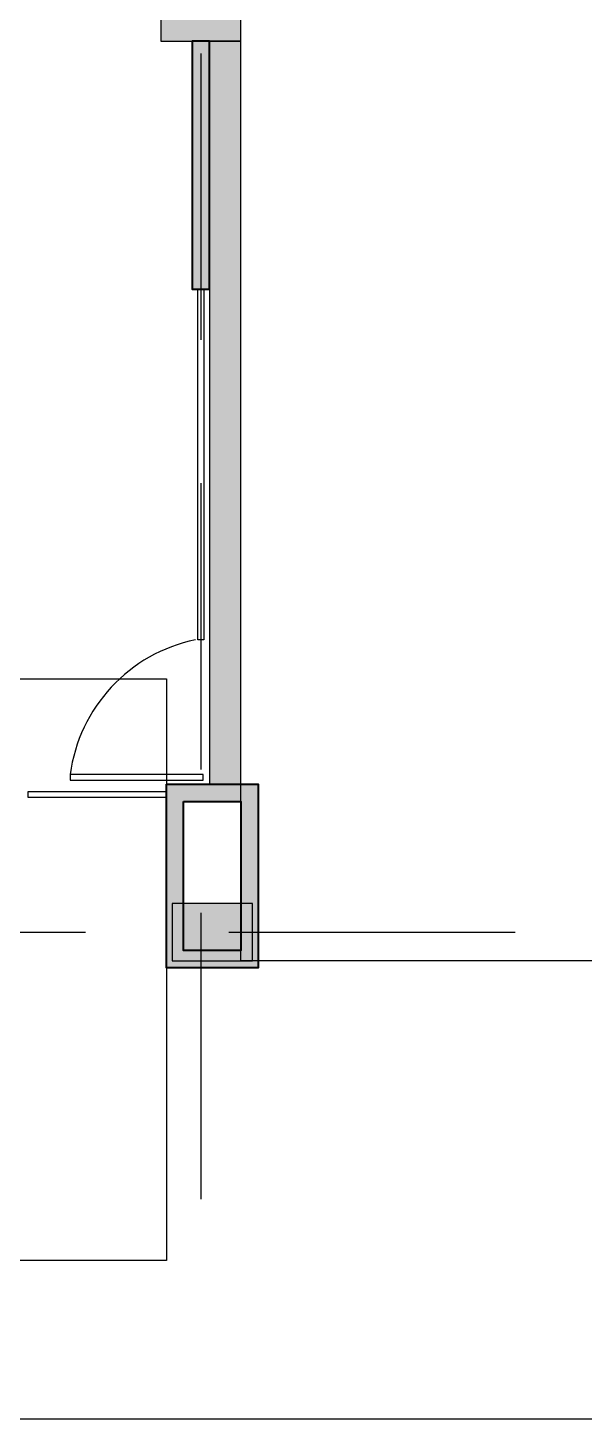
# Model space of a CAD drawing. Header units: millimetres. Extents: x -967 to 876, y -355 to 681.
# Drawn here: x -26.62 to -21.77, y -232.82 to -220.68 of the extents above; entities that cross this region are included whole.
import ezdxf

# ---------------------------------------------------------------- set-up
doc = ezdxf.new("R2010")
doc.units = ezdxf.units.MM
doc.linetypes.add('LÍNEAS_OCULTASX2', pattern=[0.75, 0.5, -0.25])
for name, color, linetype in [('1amobla', 253, 'Continuous'), ('A-columnas', 6, 'Continuous'), ('AMOBLAMIENTO', 8, 'Continuous'), ('AREA PARQUEO', 8, 'Continuous'), ('GG_MEZANINE', 8, 'Continuous'), ('GG_PISO 1', 251, 'Continuous'), ('JCA_HATCH 254', 252, 'Continuous')]:
    doc.layers.add(name, color=color, linetype=linetype)
doc.layers.add('Muro', color=9, linetype='Continuous', lineweight=40)
doc.layers.add('Vidrio', color=8, linetype='Continuous', lineweight=30)

# ---------------------------------------------------------------- blocks, each defined once
blk = doc.blocks.new('estructura etapa 3')
at = {"layer": 'GG_PISO 1'}
h = blk.add_hatch(color=256, dxfattribs=at)
h.paths.add_polyline_path([(-91.65052479424082, -6658.123952498036), (-91.65052483163788, -6657.623952492478), (-92.34962468142191, -6657.623952492692), (-92.34962464402486, -6658.123952498251)])
h.paths.add_polyline_path([(-49.35360165399231, -6658.123953550201), (-49.35360165463851, -6657.623953544642), (-50.05450180622518, -6657.624073242631), (-50.05450180557898, -6658.124073248189)])
h.paths.add_polyline_path([(-56.05269290422109, -6658.123953548908), (-56.05269290486729, -6657.623953543349), (-56.75269290454423, -6657.624054381149), (-56.75269290389804, -6658.124054386707)])
h.paths.add_polyline_path([(-76.44963033445936, -6659.123953527316), (-76.94963033376087, -6659.123953525937), (-76.9496303338118, -6657.623953525355), (-76.44963033520833, -6657.623953526268)])
h.paths.add_polyline_path([(-83.94962466275808, -6659.123953526419), (-84.44962466205959, -6659.123953525041), (-84.44962466211052, -6657.623953524459), (-83.94962466350705, -6657.623953525372)])
h.paths.add_polyline_path([(-60.45199772839385, -6659.123953526823), (-60.95199772769581, -6659.123953525441), (-60.95199772774629, -6657.623953524859), (-60.45199772914327, -6657.623953525776)])
h.paths.add_polyline_path([(-67.94963033684814, -6659.123953523713), (-68.44963033614965, -6659.123953522334), (-68.44963033620058, -6657.623953521752), (-67.94963033759711, -6657.623953522665)])
h.paths.add_polyline_path([(-91.8500747383024, -6668.198768413866), (-91.85097488956569, -6667.598768198336), (-92.3500747393499, -6667.598781503685), (-92.34917458808638, -6668.198781719215)])
h.paths.add_polyline_path([(-49.35360165997224, -6668.198834775361), (-49.35360165969462, -6667.598834775361), (-49.85360166074236, -6667.598833612342), (-49.85360166101998, -6668.198833612343)])
h.paths.add_polyline_path([(-56.15447406834653, -6668.148833038669), (-56.15447406899273, -6667.648833033111), (-56.85356531954483, -6667.649075604333), (-56.85356531889863, -6668.149075609892)])
h.paths.add_polyline_path([(-59.95199772806779, -6667.648834198664), (-59.95199772878357, -6668.148834196337), (-61.45199772983131, -6668.148834197909), (-61.45199772876629, -6667.648834201169)])
h.paths.add_polyline_path([(-75.94963033499096, -6667.648834198664), (-75.94963033570673, -6668.148834196337), (-77.44963033675447, -6668.148834197915), (-77.44963033568945, -6667.648834201173)])
h.paths.add_polyline_path([(-68.9496303369873, -6667.648834196665), (-68.94963033537522, -6668.148834193871), (-67.44963033560805, -6668.148834194158), (-67.44963033675447, -6667.648834196951)])
h.paths.add_polyline_path([(-84.94963033851843, -6667.648834198664), (-84.9496303378022, -6668.148834196337), (-83.44963033675447, -6668.148834197913), (-83.44963033781994, -6667.648834201173)])
h.paths.add_polyline_path([(-91.85007473830262, -6676.198714255436), (-91.85007473830262, -6675.598714255436), (-92.34917458808661, -6675.598833980074), (-92.34917458808661, -6676.198833980075)])
h.paths.add_polyline_path([(-49.35360166367525, -6676.19883419188), (-49.35360166339763, -6675.598834191882), (-49.85360166444536, -6675.598834192097), (-49.85360166472299, -6676.198834192096)])
h.paths.add_polyline_path([(-56.15447406836017, -6676.148834216151), (-56.15447406900614, -6675.648834210593), (-56.75356531955811, -6675.64883419414), (-56.75356531891191, -6676.148834199698)])
h.paths.add_polyline_path([(-59.95199772438798, -6675.648834197268), (-59.95199772475451, -6676.148834194008), (-61.45199772603507, -6676.148834196047), (-61.45199772462081, -6675.648834197444)])
h.paths.add_polyline_path([(-75.94963033131114, -6675.648834197268), (-75.94963033167767, -6676.148834194008), (-77.44963033295824, -6676.14883419605), (-77.44963033154397, -6675.648834197447)])
h.paths.add_polyline_path([(-68.94963033179408, -6675.648834195734), (-68.94963033064766, -6676.148834194337), (-67.44963033076408, -6676.148834193225), (-67.44963033214333, -6675.648834194855)])
h.paths.add_polyline_path([(-84.94963034219415, -6675.648834197267), (-84.94963034182763, -6676.148834194008), (-83.44963034054706, -6676.14883419605), (-83.44963034196132, -6675.648834197447)])
h.paths.add_polyline_path([(-91.84714941676873, -6686.298775267753), (-91.85051282815846, -6685.698774462428), (-92.34961267794267, -6685.698773428964), (-92.34624926655272, -6686.298774234288)])
h.paths.add_polyline_path([(-49.35447406836727, -6686.298714517593), (-49.35360166807266, -6685.698714517594), (-49.85360166912039, -6685.698714501338), (-49.85447406941501, -6686.298714501339)])
h.paths.add_polyline_path([(-56.15447406836745, -6686.248834233877), (-56.15447406901365, -6685.748834228319), (-56.75356531956538, -6685.748834211868), (-56.75356531891919, -6686.248834217427)])
h.paths.add_polyline_path([(-59.95199772341482, -6685.748834215987), (-59.95199772366493, -6686.248834213194), (-61.45199772401418, -6686.248834215234), (-61.45199772283274, -6685.748834216163)])
h.paths.add_polyline_path([(-75.94963033033798, -6685.748834215987), (-75.94963033058809, -6686.248834213194), (-77.44963033093734, -6686.248834215237), (-77.4496303297559, -6685.748834216167)])
h.paths.add_polyline_path([(-68.94963033303281, -6685.748834214453), (-68.94963033130432, -6686.248834212125), (-67.44963033142074, -6686.248834210548), (-67.44963033279998, -6685.748834212411)])
h.paths.add_polyline_path([(-84.94963034316731, -6685.748834215987), (-84.9496303429172, -6686.248834213194), (-83.44963034256796, -6686.248834215237), (-83.44963034374939, -6685.748834216167)])
h.paths.add_polyline_path([(-49.35315161146889, -6694.294436561979), (-49.35360165463851, -6693.698920625079), (-49.8545017768505, -6693.698741702064), (-49.8540517336811, -6694.294257638963)])
h.paths.add_polyline_path([(-56.05360165399372, -6694.248831171114), (-56.05360165463969, -6693.748831165555), (-56.75269290582685, -6693.748781044401), (-56.75269290518088, -6694.24878104996)])
h.paths.add_polyline_path([(-91.65052481364307, -6694.248821470252), (-91.65052481428881, -6693.748821464693), (-92.34962466436525, -6693.748831164716), (-92.34962466371906, -6694.248831170275)])
h.paths.add_polyline_path([(-59.95199772487774, -6693.748833026099), (-59.95199772512831, -6694.248833023305), (-61.45199772547755, -6694.248833025344), (-61.45199772429567, -6693.748833026275)])
h.paths.add_polyline_path([(-75.94963032526482, -6693.748834201318), (-75.94963032586463, -6694.248834199689), (-77.44963032644671, -6694.248834200334), (-77.4496303251484, -6693.748834201268)])
h.paths.add_polyline_path([(-68.94963033087049, -6693.748834198155), (-68.94963032937437, -6694.248834196758), (-67.44963032937437, -6694.248834196578), (-67.44963032993917, -6693.748834197975)])
h.paths.add_polyline_path([(-84.94963034374939, -6693.748831169256), (-84.94963034314958, -6694.248831167626), (-83.4496303425675, -6694.248831168272), (-83.4496303438658, -6693.748831169205)])
h.paths.add_polyline_path([(-49.35776796243806, -6703.973684038515), (-49.35316311038366, -6703.373684038515), (-49.85404024317143, -6703.373987440974), (-49.8586450952256, -6703.973987440974)])
h.paths.add_polyline_path([(-56.05360165399395, -6703.923835747391), (-56.05360165463992, -6703.423835741832), (-56.75273400298954, -6703.424072574053), (-56.75273400234335, -6703.924072579612)])
h.paths.add_polyline_path([(-67.9496303576999, -6704.924075048131), (-67.94963035834837, -6703.424075044247), (-68.44963035939611, -6703.424075040889), (-68.44963035874764, -6704.924075044775)])
h.paths.add_polyline_path([(-91.65052481364307, -6703.92383574791), (-91.65052481428881, -6703.423835742351), (-92.34966752073262, -6703.423835738951), (-92.34966752008665, -6703.92383574451)])
h.paths.add_polyline_path([(-61.84720662715324, -6703.423835743541), (-60.34720663041378, -6703.423835744186), (-60.34720663062888, -6703.923835745234), (-61.84720662736879, -6703.923835744588)])
h.paths.add_polyline_path([(-83.94962464132084, -6704.92407504017), (-83.94962464196658, -6703.424075043429), (-84.44962464301432, -6703.424075043645), (-84.44962464236858, -6704.924075040384)])
h.paths.add_polyline_path([(-76.44963031215582, -6704.924075040624), (-76.44963031280156, -6703.424075043886), (-76.9496303138493, -6703.4240750441), (-76.94963031320356, -6704.924075040841)])
h.paths.add_polyline_path([(-49.35360165399231, -6711.948833174153), (-49.35360165463851, -6711.448833168596), (-50.05360165568629, -6711.44883308894), (-50.0536016550401, -6711.948833094499)])
h.paths.add_polyline_path([(-55.95360165399381, -6711.948833094221), (-55.95360165464001, -6711.448833088664), (-56.65360165568779, -6711.448833088879), (-56.6536016550416, -6711.948833094438)])
h.paths.add_polyline_path([(-91.6496246626715, -6711.948833076518), (-91.6496246633177, -6711.448833070961), (-92.3496246643657, -6711.44883197644), (-92.34962466371951, -6711.948831981999)])
h.paths.add_polyline_path([(-60.951997710299, -6711.948833015158), (-60.95200339290193, -6709.548833076966), (-60.45200339185419, -6709.548833077181), (-60.45199770925126, -6711.948833015374)])
h.paths.add_polyline_path([(-68.44963032069029, -6709.548833077413), (-68.44963031985947, -6711.948833015374), (-67.94963031997611, -6711.948833017021), (-67.94963032092335, -6709.548833076733)])
h.paths.add_polyline_path([(-76.94963031061309, -6709.548833077415), (-76.94963030978226, -6711.948833015374), (-76.44963030989868, -6711.948833017022), (-76.44963031084592, -6709.548833076734)])
h.paths.add_polyline_path([(-83.94962465720198, -6709.548833077073), (-83.94962465803303, -6711.948833013726), (-84.44962465791662, -6711.948833015374), (-84.44962465696915, -6709.548833076393)])
at = {"layer": 'GG_PISO 1', "color": 253, "linetype": 'LÍNEAS_OCULTASX2', "ltscale": 5}
for p, q in [((-56.40360165451614, -6655.279212803549), (-56.40360168208451, -6714.839146025753)), ((-93.65984248683924, -6711.698833018763), (-46.501522330272, -6711.698833011993))]:
    blk.add_line(p, q, dxfattribs=at)
at = {"layer": 'GG_PISO 1', "color": 0}
for points in [[(-56.05360165399395, -6703.923835762774), (-56.05360165463992, -6703.423835757215), (-56.75269290392623, -6703.42383575743), (-56.75269290328049, -6703.923835762988)], [(-55.95360165399381, -6711.948833094221), (-55.95360165464001, -6711.448833088664), (-56.65360165568779, -6711.448833088879), (-56.6536016550416, -6711.948833094438)]]:
    blk.add_lwpolyline(points, close=True, dxfattribs=at)
blk = doc.blocks.new('A$C2bc9fe95')
at = {"layer": 'JCA_HATCH 254'}
for points in [[(42.26631428962673, 10.06176921945621), (42.26632239019045, 12.22499828602554), (42.11627328832355, 12.22499828602554), (42.11626518776075, 10.06176921945621)], [(42.5412978622935, 12.22499725259991), (42.26627916850066, 12.22499725259991), (42.26627916850066, 5.740524941153353), (42.5412978622935, 5.740524941153353)]]:
    blk.add_hatch(color=256, dxfattribs=at).paths.add_polyline_path(points)
h = blk.add_hatch(color=256, dxfattribs=at)
h.paths.add_polyline_path([(42.04129785869964, 5.590526769696908), (42.54129785875966, 5.590522705921785), (42.54129786321437, 4.290136030059102), (42.04129786315889, 4.290136030029998)], flags=16)
h.paths.add_polyline_path([(41.89129785818523, 5.740527988832355), (42.69129785824543, 5.740521486792886), (42.69129786372787, 4.140136030064923), (41.89129786367312, 4.140136030021267)])
at = {"layer": '1amobla', "color": 7, "linetype": 'Continuous', "ltscale": 0.3, "true_color": 0xffffff}
blk.add_lwpolyline([(0.1999999999998181, 62.45101282107453), (53.24129785261221, 62.45101282107453), (53.24129785261221, 0.2000000000000455), (0.1999999999998181, 0.2000000000000455)], close=True, dxfattribs=at)
at = {"layer": 'A-columnas'}
blk.add_line((42.26631428962673, 10.06176921945621), (42.26627916850066, 5.740524941153353), dxfattribs=at)
at = {"layer": 'A-columnas', "color": 18, "true_color": 0x000000}
blk.add_lwpolyline([(42.5412978622935, 12.22499725259991), (42.26627916850066, 12.22499725259991), (42.26627916850066, 5.740524941153353), (42.5412978622935, 5.740524941153353)], close=True, dxfattribs=at)
at = {"layer": 'AMOBLAMIENTO'}
blk.add_arc((42.42683219632863, 5.642619347886239), 1.388396072653402, 101.7432911395555, 172.4244919472222, dxfattribs=at)
at = {"layer": 'AREA PARQUEO'}
blk.add_lwpolyline([(42.54129786164776, 22.4000018331692), (45.66629786232443, 22.4000018331692), (45.66629786232443, 4.200000938121548), (42.54129786164776, 4.200000938121548)], close=True, dxfattribs=at)
at = {"layer": 'GG_MEZANINE'}
blk.add_lwpolyline([(35.14686277073315, 6.659967414951609), (41.89129786166677, 6.65999309715113), (41.89129786320677, 1.586081408944267), (35.14686277227315, 1.586055726745656)], close=True, dxfattribs=at)
at = {"layer": 'Muro'}
for points in [[(42.26631428962673, 10.06176921945621), (42.26632239019045, 12.22499828602554), (42.11627328832355, 12.22499828602554), (42.11626518776075, 10.06176921945621)], [(41.89129785818523, 5.740527988832355), (42.69129785824543, 5.740521486792886), (42.69129786372787, 4.140136030064923), (41.89129786367312, 4.140136030021267)], [(42.04129785869964, 5.590526769696908), (42.54129785875966, 5.590522705921785), (42.54129786321437, 4.290136030059102), (42.04129786315889, 4.290136030029998)]]:
    blk.add_lwpolyline(points, close=True, dxfattribs=at)
at = {"layer": 'Vidrio'}
for points in [[(42.21630351949943, 7.000233274506854), (42.16630351828871, 7.000233275227174), (42.1663043412259, 10.06176921956717), (42.21630434010831, 10.06176921977453)], [(42.21097512511233, 5.775656128273795), (42.21097512439201, 5.825656129484514), (41.05055406586371, 5.825655306548242), (41.0505540656527, 5.775655307665829)], [(41.89129785885098, 5.67672820756593), (41.89129785812884, 5.62672820635521), (40.6834785601045, 5.626737836972779), (40.68347855989532, 5.676737835855192)]]:
    blk.add_lwpolyline(points, close=True, dxfattribs=at)
at = {"layer": 'Muro'}
blk.add_blockref('estructura etapa 3', (98.59489951628757, 6716.148833015373), dxfattribs=at)

msp = doc.modelspace()

# ---------------------------------------------------------------- block references
msp.add_blockref('A$C2bc9fe95', (-67.30614115166433, -233.0222997570961))

doc.saveas('drawing.dxf')
